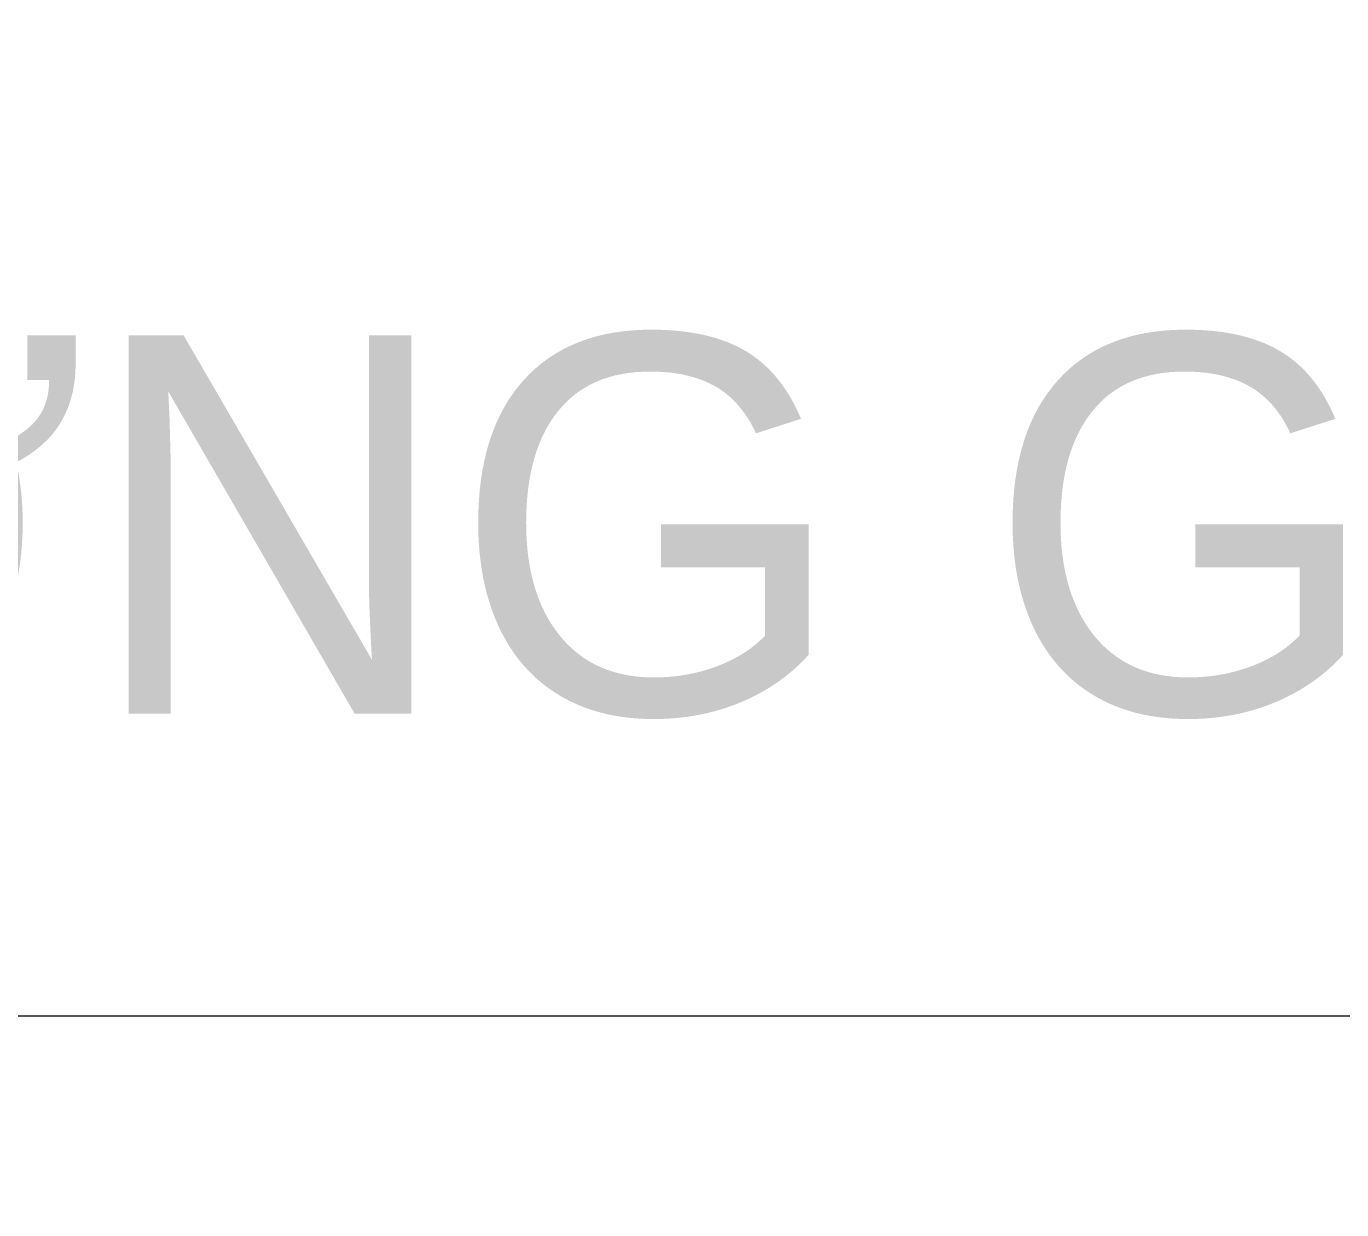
# Model space of a CAD drawing. Header units: millimetres. Extents: x -295047 to 29144, y -724756 to -246879.
# Drawn here: x -145422.7 to -145066.8, y -355135.7 to -354815.5 of the extents above; entities that cross this region are included whole.
import ezdxf
from ezdxf.enums import TextEntityAlignment as Align

# ---------------------------------------------------------------- set-up
doc = ezdxf.new("R2010")
doc.units = ezdxf.units.MM
doc.header["$MEASUREMENT"] = 0
for name, color, linetype, lineweight in [('Khungten_LCDI', 7, 'Continuous', 5), ('LC Net thay', 7, 'Continuous', 25), ('LC Text1', 3, 'Continuous', 20)]:
    doc.layers.add(name, color=color, linetype=linetype, lineweight=lineweight)
doc.styles.add('Khungten', font='VHAVAN_1.TTF', dxfattribs={"width": 0.9, "height": 5000})
doc.styles.add('Title', font='VHBLACK_1.TTF', dxfattribs={"width": 0.8})
doc.styles.add('VNAVANTH', font='VHAVANB_1.TTF', dxfattribs={"width": 0.6})

# ---------------------------------------------------------------- blocks, each defined once
blk = doc.blocks.new('lcdi KC')
at = {"layer": 'Khungten_LCDI', "color": 9, "lineweight": 15}
for points in [[(36750.02, -1521.88), (40450, -1521.88), (40450, 446.32), (36750.02, 446.32)], [(36750.02, -1521.88), (40450, -1521.88), (40450, -3535.5), (36750.02, -3535.5)]]:
    blk.add_lwpolyline(points, close=True, dxfattribs=at)
at = {"color": 7, "style": 'VNAVANTH'}
blk.add_text('ths. bïi tr\xadêng giang', height=160, dxfattribs=at).set_placement((38493.44, -1394.13), align=Align.CENTER)
at = {"color": 7, "style": 'Khungten', "width": 0.8}
for tag, p in [('REVISION', (39498.75, -10746.3)), ('NGAYHT', (39546.07, -11609.37))]:
    blk.add_attdef(tag, text='', height=200, dxfattribs=at).set_placement(p, align=Align.CENTER)
at = {"layer": 'LC Text1', "style": 'Title', "width": 1.485915}
for tag, p, p2 in [('TENBANVE1', (36912.66, -8885.76), (40339.14, -8885.76)), ('TENBANVE2', (36912.66, -9562.47), (40339.14, -9562.47))]:
    blk.add_attdef(tag, text='', height=250, dxfattribs=at).set_placement(p, p2, align=Align.FIT)
at = {"layer": 'LC Text1', "style": 'Title', "width": 0.7}
blk.add_attdef('SOBANVE', text='', height=250, dxfattribs=at).set_placement((39561.98, -13896.18), align=Align.CENTER)

msp = doc.modelspace()

# ---------------------------------------------------------------- block references
at = {"layer": 'LC Net thay', "xscale": 0.6399999999848659, "yscale": 0.6399999999848659, "zscale": 0.6399999999848659}
msp.add_blockref('lcdi KC', (-170216.22, -354109.26), dxfattribs=at)

doc.saveas('drawing.dxf')
